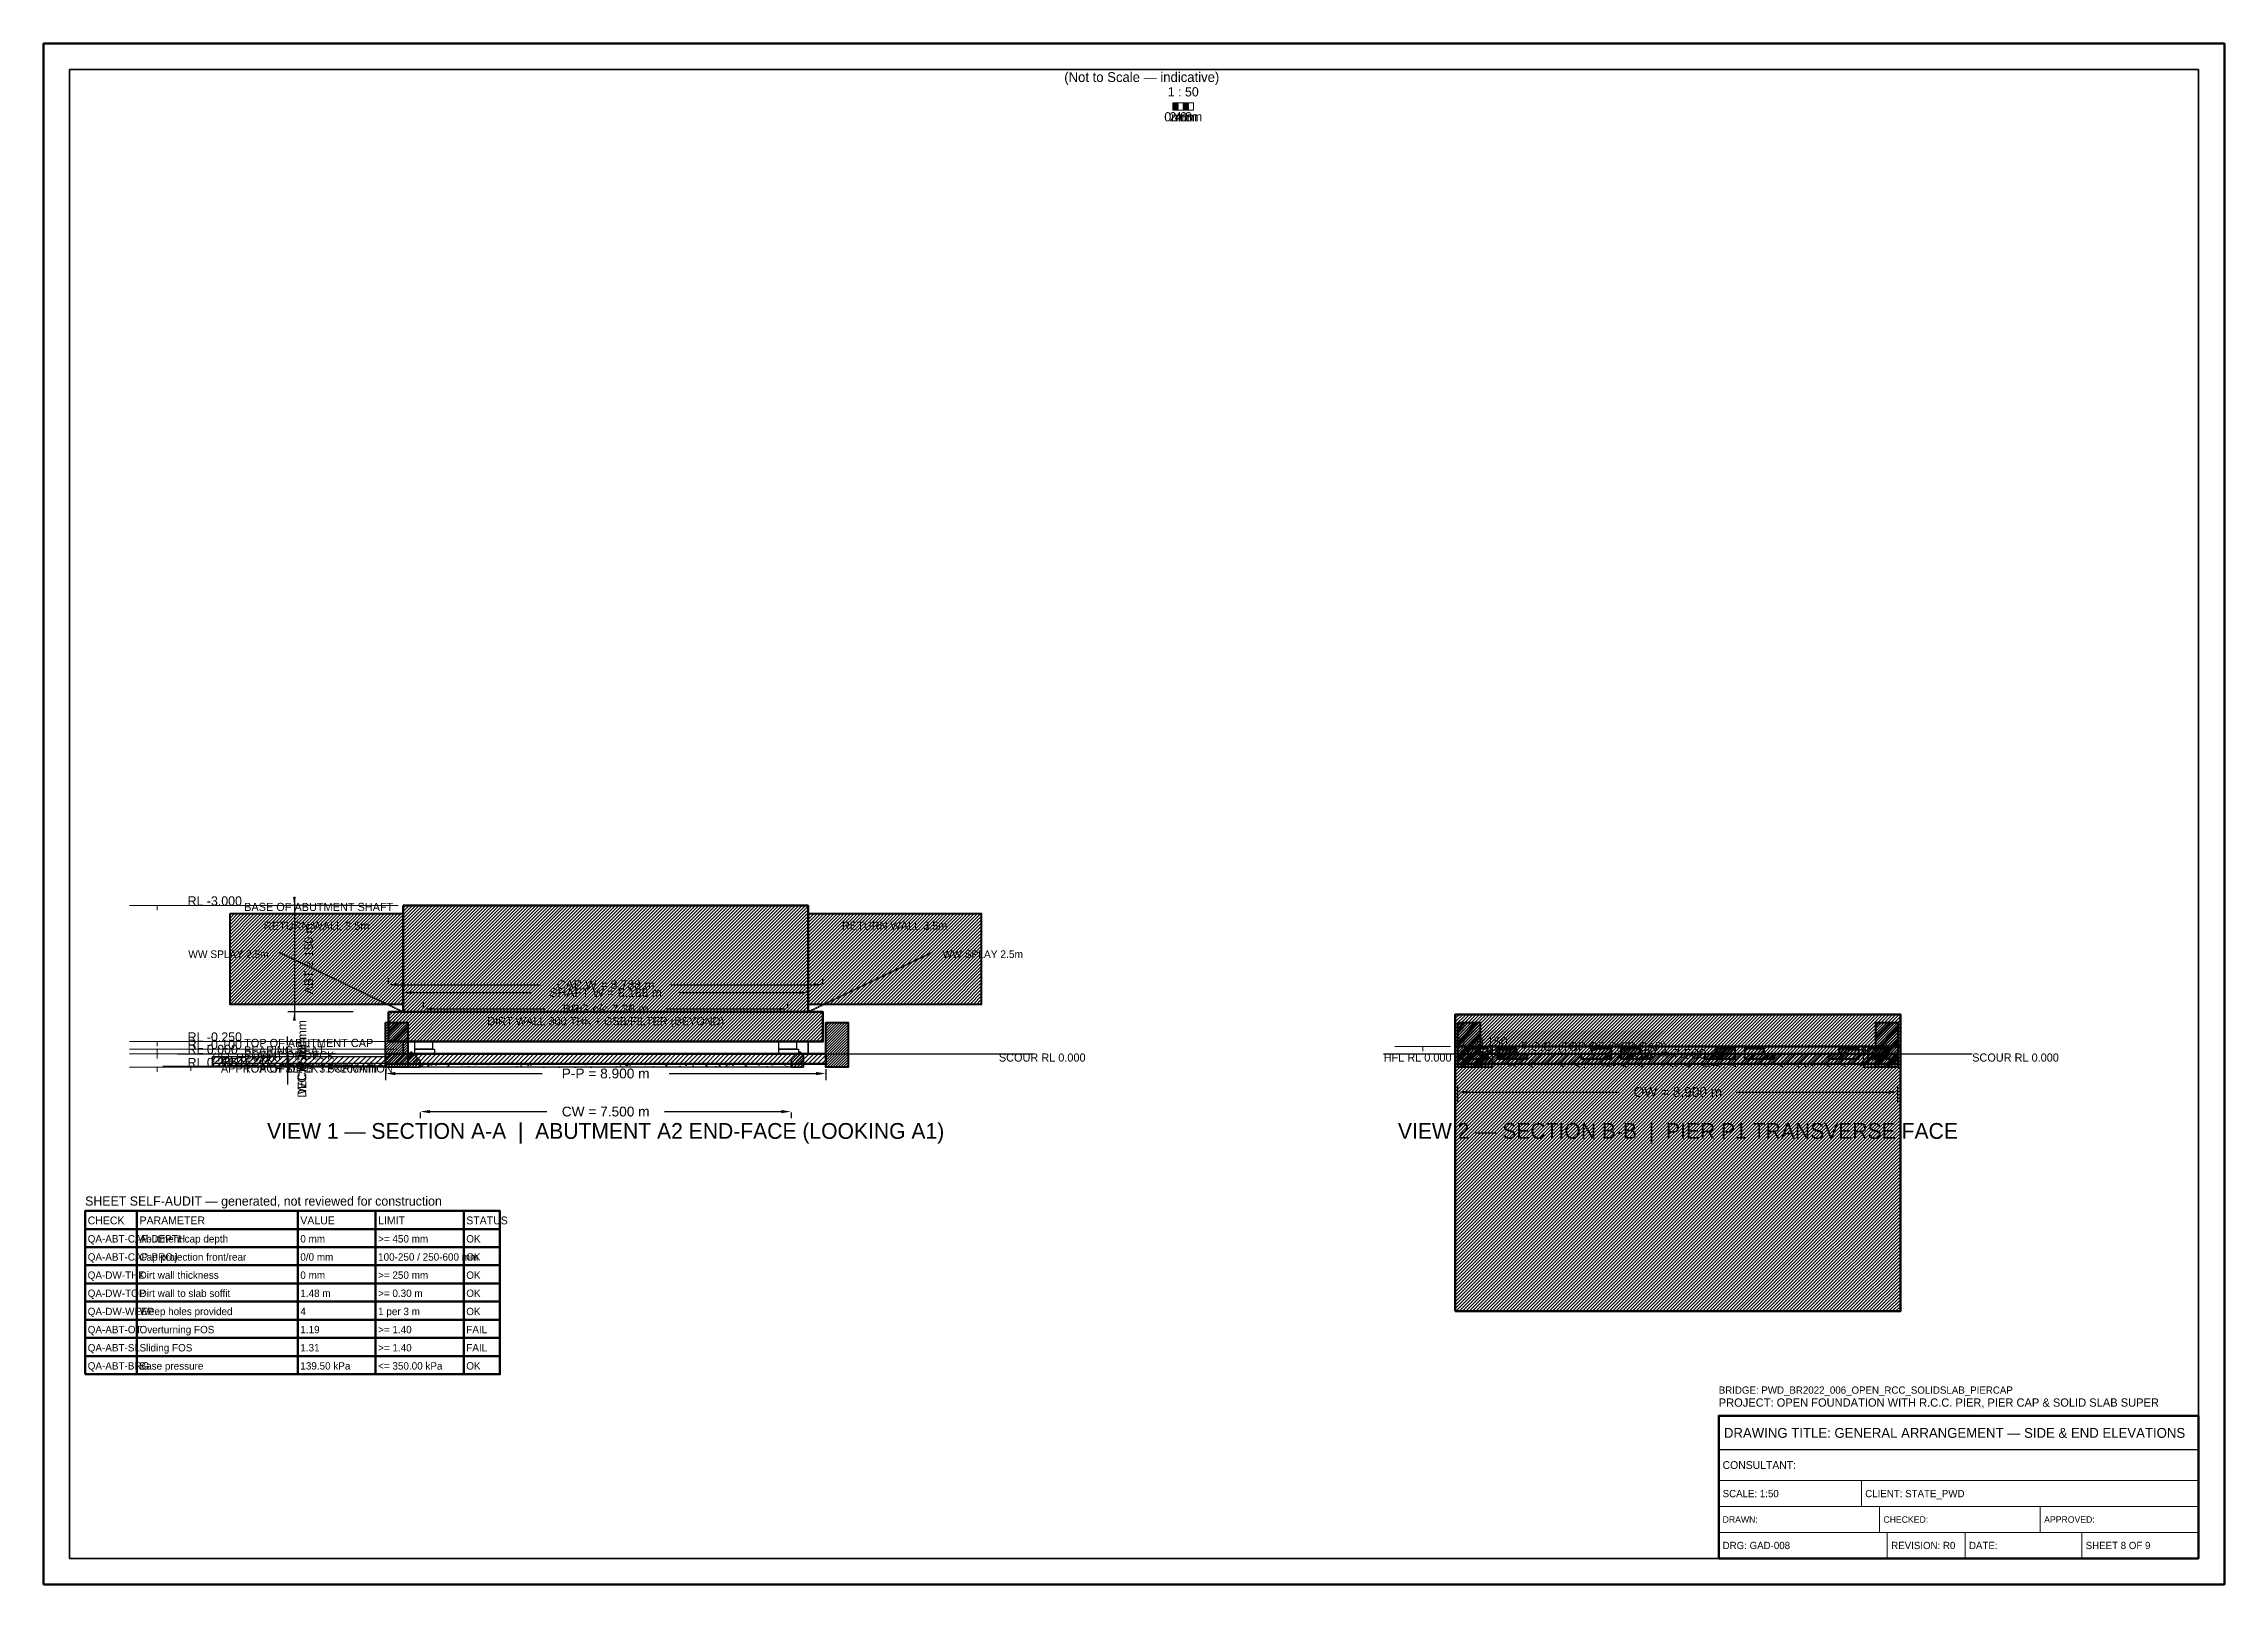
# Model space of a CAD drawing. Header units: metres. Extents: x 0 to 841, y 0 to 594.
import ezdxf
from ezdxf.enums import TextEntityAlignment as Align

# ---------------------------------------------------------------- set-up
doc = ezdxf.new("R2010")
doc.units = ezdxf.units.M
for name, pattern in [('DASHED', [0.5, 0.375, -0.125]), ('DASHED2', [0.25, 0.1875, -0.0625]), ('HIDDEN', [0.25, 0.1875, -0.0625])]:
    doc.linetypes.add(name, pattern=pattern)
for name, color, linetype, lineweight in [('BORDER-INNER', 7, 'Continuous', 35), ('BORDER-OUTER', 7, 'Continuous', 70), ('CIVIL-HFL', 5, 'DASHED', 25), ('CIVIL-ROAD', 7, 'Continuous', 25), ('CIVIL-SCOUR', 1, 'DASHED2', 18), ('DIM-LEVEL', 3, 'Continuous', 18), ('DIM-LINEAR', 3, 'Continuous', 18), ('STRUC-HATCHING', 8, 'Continuous', 18), ('STRUC-HIDDEN', 8, 'HIDDEN', 25), ('SUB-ABUT', 3, 'Continuous', 35), ('SUB-BEARING', 5, 'Continuous', 25), ('SUB-DIRT-WALL', 3, 'Continuous', 35), ('SUB-PIER', 2, 'Continuous', 35), ('SUPER-DECK', 2, 'Continuous', 50), ('SUPER-GIRDER', 1, 'Continuous', 35), ('SUPER-KERB', 7, 'Continuous', 25), ('SUPER-PARAPET', 2, 'Continuous', 35), ('SUPER-WEARING', 8, 'Continuous', 25), ('SYM-SCALE', 7, 'Continuous', 13), ('TEXT-GENERAL', 7, 'Continuous', 18), ('TEXT-HEADER', 7, 'Continuous', 25), ('TEXT-LEVEL', 5, 'Continuous', 18), ('TEXT-SPEC', 7, 'Continuous', 13), ('TEXT-TITLE', 7, 'Continuous', 25), ('TITLEBLK-BOX', 7, 'Continuous', 50), ('TITLEBLK-TEXT', 7, 'Continuous', 18)]:
    doc.layers.add(name, color=color, linetype=linetype, lineweight=lineweight)
doc.styles.add('BRIDGE_STD', font='Arial.ttf')
doc.dimstyles.new('pmb100', dxfattribs={"dimtxt": 2.5, "dimasz": 0.9375, "dimexe": 2.5, "dimexo": 2.5, "dimtad": 0, "dimtih": 1, "dimdec": 0, "dimtxsty": 'BRIDGE_STD', "dimcen": 2.5, "dimazin": 3, "dimtfac": 1, "dimtmove": 0, "dimatfit": 3})

msp = doc.modelspace()

# ---------------------------------------------------------------- hatches: boundary and pattern name
at = {"layer": 'STRUC-HATCHING'}
h = msp.add_hatch(dxfattribs=at)
h.set_pattern_fill('ANSI31', scale=0.286089)
h.paths.add_polyline_path([(138.67, 261.7), (294.83, 261.7), (294.83, 220.69), (138.67, 220.69)])
h = msp.add_hatch(dxfattribs=at)
h.set_pattern_fill('ANSI31', scale=0.286089)
h.paths.add_polyline_path([(71.91, 258.64), (138.67, 258.64), (138.67, 223.55), (71.91, 223.55)])
h = msp.add_hatch(dxfattribs=at)
h.set_pattern_fill('ANSI31', scale=0.286089)
h.paths.add_polyline_path([(294.83, 258.64), (361.59, 258.64), (361.59, 223.55), (294.83, 223.55)])
h = msp.add_hatch(dxfattribs=at)
h.set_pattern_fill('ANSI31', scale=0.286089)
h.paths.add_polyline_path([(132.94, 220.69), (300.56, 220.69), (300.56, 209.25), (132.94, 209.25)])
h = msp.add_hatch(dxfattribs=at)
h.set_pattern_fill('ANSI31', scale=0.286089)
h.paths.add_polyline_path([(544.42, 219.74), (716.08, 219.74), (716.08, 207.34), (544.42, 207.34)])
h = msp.add_hatch(dxfattribs=at)
h.set_pattern_fill('ANSI31', scale=0.286089)
h.paths.add_polyline_path([(544.42, 105.3), (716.08, 105.3), (716.08, 219.74), (544.42, 219.74)])
h = msp.add_hatch(dxfattribs=at)
h.set_pattern_fill('ANSI31', scale=0.228871)
h.paths.add_polyline_path([(131.88, 216.59), (140.46, 216.59), (140.46, 199.42), (131.88, 199.42)])
h = msp.add_hatch(dxfattribs=at)
h.set_pattern_fill('ANSI31', scale=0.228871)
h.paths.add_polyline_path([(301.62, 216.59), (310.21, 216.59), (310.21, 199.42), (301.62, 199.42)])
h = msp.add_hatch(dxfattribs=at)
h.set_pattern_fill('ANSI31', scale=0.228871)
h.paths.add_polyline_path([(545.38, 216.59), (553.96, 216.59), (553.96, 199.42), (545.38, 199.42)])
h = msp.add_hatch(dxfattribs=at)
h.set_pattern_fill('ANSI31', scale=0.2288713)
h.paths.add_polyline_path([(706.54, 216.59), (715.12, 216.59), (715.12, 199.42), (706.54, 199.42)])
h = msp.add_hatch(dxfattribs=at)
h.set_pattern_fill('ANSI31', scale=0.476815)
h.paths.add_polyline_path([(65.12, 203.57), (131.88, 203.57), (131.88, 199.76), (65.12, 199.76)])
h = msp.add_hatch(dxfattribs=at)
h.set_pattern_fill('ANSI31', scale=0.381452)
h.paths.add_polyline_path([(131.88, 204.48), (301.62, 204.48), (301.62, 200.66), (131.88, 200.66)])
h = msp.add_hatch(dxfattribs=at)
h.set_pattern_fill('ANSI31', scale=0.267016)
h.paths.add_polyline_path([(145.23, 199.42), (140.46, 199.42), (140.46, 203.62), (141.89, 205.3), (145.23, 201.94)])
h = msp.add_hatch(dxfattribs=at)
h.set_pattern_fill('ANSI31', scale=0.267016)
h.paths.add_polyline_path([(288.27, 199.42), (293.04, 199.42), (293.04, 203.62), (291.61, 205.3), (288.27, 201.94)])
h = msp.add_hatch(dxfattribs=at)
h.set_pattern_fill('ANSI31', scale=0.305162)
h.paths.add_polyline_path([(545.38, 204.48), (572.08, 204.48), (572.08, 202.42), (560.63, 202.42), (560.63, 206.54), (568.07, 206.54), (568.07, 204.48), (549.38, 204.48), (549.38, 206.54), (556.82, 206.54), (556.82, 202.42), (545.38, 202.42)])
h = msp.add_hatch(dxfattribs=at)
h.set_pattern_fill('ANSI31', scale=0.381452)
h.paths.add_polyline_path([(545.38, 204.48), (715.12, 204.48), (715.12, 200.66), (545.38, 200.66)])
h = msp.add_hatch(dxfattribs=at)
h.set_pattern_fill('ANSI31', scale=0.2670165)
h.paths.add_polyline_path([(558.73, 199.42), (553.96, 199.42), (553.96, 203.62), (555.39, 205.3), (558.73, 201.94)])
h = msp.add_hatch(dxfattribs=at)
h.set_pattern_fill('ANSI31', scale=0.305162)
h.paths.add_polyline_path([(593.06, 204.48), (619.76, 204.48), (619.76, 202.42), (608.32, 202.42), (608.32, 206.54), (615.75, 206.54), (615.75, 204.48), (597.06, 204.48), (597.06, 206.54), (604.5, 206.54), (604.5, 202.42), (593.06, 202.42)])
h = msp.add_hatch(dxfattribs=at)
h.set_pattern_fill('ANSI31', scale=0.305162)
h.paths.add_polyline_path([(640.74, 204.48), (667.44, 204.48), (667.44, 202.42), (656, 202.42), (656, 206.54), (663.44, 206.54), (663.44, 204.48), (644.75, 204.48), (644.75, 206.54), (652.18, 206.54), (652.18, 202.42), (640.74, 202.42)])
h = msp.add_hatch(dxfattribs=at)
h.set_pattern_fill('ANSI31', scale=0.305162)
h.paths.add_polyline_path([(688.42, 204.48), (715.12, 204.48), (715.12, 202.42), (703.68, 202.42), (703.68, 206.54), (711.12, 206.54), (711.12, 204.48), (692.43, 204.48), (692.43, 206.54), (699.87, 206.54), (699.87, 202.42), (688.42, 202.42)])
h = msp.add_hatch(dxfattribs=at)
h.set_pattern_fill('ANSI31', scale=0.2670165)
h.paths.add_polyline_path([(701.77, 199.42), (706.54, 199.42), (706.54, 203.62), (705.11, 205.3), (701.77, 201.94)])
at = {"layer": 'SUPER-WEARING'}
h = msp.add_hatch(dxfattribs=at)
h.set_pattern_fill('AR-SAND', scale=0.0762904)
h.paths.add_polyline_path([(65.12, 201), (131.88, 201), (131.88, 199.76), (65.12, 199.76)])
h = msp.add_hatch(dxfattribs=at)
h.set_pattern_fill('AR-SAND', scale=0.0762904)
h.paths.add_polyline_path([(145.23, 200.66), (288.27, 200.66), (288.27, 199.42), (145.23, 199.42)])
h = msp.add_hatch(dxfattribs=at)
h.set_pattern_fill('AR-SAND', scale=0.0762904)
h.paths.add_polyline_path([(558.73, 200.66), (701.77, 200.66), (701.77, 199.42), (558.73, 199.42)])
at = {"layer": 'SYM-SCALE'}
h = msp.add_hatch(dxfattribs=at)
h.set_pattern_fill('SOLID')
h.paths.add_polyline_path([(435.5, 568.29), (437.5, 568.29), (437.5, 571.15), (435.5, 571.15)])
h = msp.add_hatch(dxfattribs=at)
h.set_pattern_fill('SOLID')
h.paths.add_polyline_path([(439.5, 568.29), (441.5, 568.29), (441.5, 571.15), (439.5, 571.15)])

# ---------------------------------------------------------------- linework, layer by layer
at = {"layer": 'BORDER-INNER'}
msp.add_lwpolyline([(10, 10), (831, 10), (831, 584), (10, 584), (10, 10)], dxfattribs=at)
at = {"layer": 'BORDER-OUTER'}
msp.add_lwpolyline([(0, 0), (841, 0), (841, 594), (0, 594), (0, 0)], dxfattribs=at)
at = {"layer": 'CIVIL-HFL', "color": 5, "linetype": 'DASHED'}
for p, q in [((51.77, 204.48), (381.73, 204.48)), ((516.77, 204.48), (743.73, 204.48))]:
    msp.add_line(p, q, dxfattribs=at)
at = {"layer": 'CIVIL-ROAD', "lineweight": 25}
msp.add_lwpolyline([(65.12, 203.57), (131.88, 203.57), (131.88, 199.76), (65.12, 199.76), (65.12, 203.57)], dxfattribs=at)
at = {"layer": 'CIVIL-SCOUR', "color": 1, "linetype": 'DASHED2'}
for p, q in [((51.77, 204.48), (381.73, 204.48)), ((516.77, 204.48), (743.73, 204.48))]:
    msp.add_line(p, q, dxfattribs=at)
at = {"layer": 'DIM-LEVEL'}
for p, q in [((33.06, 261.7), (54.46, 261.7)), ((43.76, 261.7), (43.76, 259.91)), ((33.06, 209.25), (54.46, 209.25)), ((33.06, 206.38), (54.46, 206.38)), ((33.06, 204.48), (54.46, 204.48)), ((43.76, 209.25), (43.76, 207.46)), ((43.76, 206.38), (43.76, 204.6)), ((43.76, 204.48), (43.76, 202.69)), ((521.14, 207.34), (542.54, 207.34)), ((531.84, 207.34), (531.84, 205.56)), ((33.06, 199.42), (54.46, 199.42)), ((43.76, 199.42), (43.76, 197.64)), ((46.03, 199.76), (67.43, 199.76)), ((56.73, 199.76), (56.73, 197.97))]:
    msp.add_line(p, q, dxfattribs=at)
at = {"layer": 'DIM-LEVEL', "color": 5}
for p, q in [((43.76, 261.7), (136.76, 261.7)), ((43.76, 209.25), (136.76, 209.25)), ((43.76, 206.38), (136.76, 206.38)), ((43.76, 204.48), (136.76, 204.48)), ((43.76, 199.42), (136.76, 199.42))]:
    msp.add_line(p, q, dxfattribs=at)
at = {"layer": 'STRUC-HIDDEN', "color": 8, "linetype": 'HIDDEN'}
msp.add_line((121.39, 204.48), (312.11, 204.48), dxfattribs=at)
at = {"layer": 'SUB-ABUT', "color": 3, "linetype": 'DASHED'}
for p, q in [((138.67, 220.69), (90.99, 243.58)), ((294.83, 220.69), (342.51, 243.58))]:
    msp.add_line(p, q, dxfattribs=at)
at = {"layer": 'SUB-ABUT', "lineweight": 50}
for points in [[(138.67, 261.7), (294.83, 261.7), (294.83, 220.69), (138.67, 220.69), (138.67, 261.7)], [(132.94, 220.69), (300.56, 220.69), (300.56, 209.25), (132.94, 209.25), (132.94, 220.69)]]:
    msp.add_lwpolyline(points, dxfattribs=at)
at = {"layer": 'SUB-ABUT', "lineweight": 40}
for points in [[(71.91, 258.64), (138.67, 258.64), (138.67, 223.55), (71.91, 223.55), (71.91, 258.64)], [(294.83, 258.64), (361.59, 258.64), (361.59, 223.55), (294.83, 223.55), (294.83, 258.64)]]:
    msp.add_lwpolyline(points, dxfattribs=at)
at = {"layer": 'SUB-ABUT', "lineweight": 30}
for points in [[(143.13, 209.25), (150, 209.25), (150, 206.38), (143.13, 206.38), (143.13, 209.25)], [(283.5, 209.25), (290.37, 209.25), (290.37, 206.38), (283.5, 206.38), (283.5, 209.25)]]:
    msp.add_lwpolyline(points, dxfattribs=at)
at = {"layer": 'SUB-BEARING', "lineweight": 30}
for points in [[(143.13, 206.38), (150.76, 206.38), (150.76, 204.48), (143.13, 204.48), (143.13, 206.38)], [(283.5, 206.38), (291.13, 206.38), (291.13, 204.48), (283.5, 204.48), (283.5, 206.38)], [(557.77, 206.05), (565.4, 206.05), (565.4, 204.48), (557.77, 204.48), (557.77, 206.05)], [(695.1, 206.05), (702.73, 206.05), (702.73, 204.48), (695.1, 204.48), (695.1, 206.05)]]:
    msp.add_lwpolyline(points, dxfattribs=at)
at = {"layer": 'SUB-DIRT-WALL', "lineweight": 35}
msp.add_lwpolyline([(138.67, 204.48), (294.83, 204.48), (294.83, 209.25), (138.67, 209.25), (138.67, 204.48)], dxfattribs=at)
at = {"layer": 'SUB-PIER', "lineweight": 50}
for points in [[(544.42, 219.74), (716.08, 219.74), (716.08, 207.34), (544.42, 207.34), (544.42, 219.74)], [(544.42, 105.3), (716.08, 105.3), (716.08, 219.74), (544.42, 219.74), (544.42, 105.3)]]:
    msp.add_lwpolyline(points, dxfattribs=at)
at = {"layer": 'SUB-PIER', "lineweight": 30}
msp.add_lwpolyline([(558.16, 207.34), (702.34, 207.34), (702.34, 204.48), (558.16, 204.48), (558.16, 207.34)], dxfattribs=at)
at = {"layer": 'SUPER-DECK', "lineweight": 50}
for points in [[(131.88, 204.48), (301.62, 204.48), (301.62, 200.66), (131.88, 200.66), (131.88, 204.48)], [(545.38, 204.48), (715.12, 204.48), (715.12, 200.66), (545.38, 200.66), (545.38, 204.48)]]:
    msp.add_lwpolyline(points, dxfattribs=at)
at = {"layer": 'SUPER-GIRDER', "lineweight": 40}
for points in [[(545.38, 204.48), (572.08, 204.48), (572.08, 202.42), (560.63, 202.42), (560.63, 206.54), (568.07, 206.54), (568.07, 204.48), (549.38, 204.48), (549.38, 206.54), (556.82, 206.54), (556.82, 202.42), (545.38, 202.42), (545.38, 204.48)], [(593.06, 204.48), (619.76, 204.48), (619.76, 202.42), (608.32, 202.42), (608.32, 206.54), (615.75, 206.54), (615.75, 204.48), (597.06, 204.48), (597.06, 206.54), (604.5, 206.54), (604.5, 202.42), (593.06, 202.42), (593.06, 204.48)], [(640.74, 204.48), (667.44, 204.48), (667.44, 202.42), (656, 202.42), (656, 206.54), (663.44, 206.54), (663.44, 204.48), (644.75, 204.48), (644.75, 206.54), (652.18, 206.54), (652.18, 202.42), (640.74, 202.42), (640.74, 204.48)], [(688.42, 204.48), (715.12, 204.48), (715.12, 202.42), (703.68, 202.42), (703.68, 206.54), (711.12, 206.54), (711.12, 204.48), (692.43, 204.48), (692.43, 206.54), (699.87, 206.54), (699.87, 202.42), (688.42, 202.42), (688.42, 204.48)]]:
    msp.add_lwpolyline(points, dxfattribs=at)
at = {"layer": 'SUPER-KERB', "lineweight": 35}
for points in [[(145.23, 199.42), (140.46, 199.42), (140.46, 203.62), (141.89, 205.3), (145.23, 201.94), (145.23, 199.42)], [(288.27, 199.42), (293.04, 199.42), (293.04, 203.62), (291.61, 205.3), (288.27, 201.94), (288.27, 199.42)], [(558.73, 199.42), (553.96, 199.42), (553.96, 203.62), (555.39, 205.3), (558.73, 201.94), (558.73, 199.42)], [(701.77, 199.42), (706.54, 199.42), (706.54, 203.62), (705.11, 205.3), (701.77, 201.94), (701.77, 199.42)]]:
    msp.add_lwpolyline(points, dxfattribs=at)
at = {"layer": 'SUPER-PARAPET', "lineweight": 40}
for points in [[(131.88, 216.59), (140.46, 216.59), (140.46, 199.42), (131.88, 199.42), (131.88, 216.59)], [(301.62, 216.59), (310.21, 216.59), (310.21, 199.42), (301.62, 199.42), (301.62, 216.59)], [(545.38, 216.59), (553.96, 216.59), (553.96, 199.42), (545.38, 199.42), (545.38, 216.59)], [(706.54, 216.59), (715.12, 216.59), (715.12, 199.42), (706.54, 199.42), (706.54, 216.59)]]:
    msp.add_lwpolyline(points, dxfattribs=at)
at = {"layer": 'SUPER-WEARING'}
for points in [[(65.12, 201), (131.88, 201), (131.88, 199.76), (65.12, 199.76), (65.12, 201)], [(145.23, 200.66), (288.27, 200.66), (288.27, 199.42), (145.23, 199.42), (145.23, 200.66)]]:
    msp.add_lwpolyline(points, dxfattribs=at)
at = {"layer": 'SYM-SCALE'}
msp.add_lwpolyline([(435.5, 568.29), (443.5, 568.29), (443.5, 571.15), (435.5, 571.15), (435.5, 568.29)], dxfattribs=at)
at = {"layer": 'TITLEBLK-BOX'}
for points in [[(16, 137), (36, 137), (36, 144), (16, 144), (16, 137)], [(36, 137), (98, 137), (98, 144), (36, 144), (36, 137)], [(98, 137), (128, 137), (128, 144), (98, 144), (98, 137)], [(128, 137), (162, 137), (162, 144), (128, 144), (128, 137)], [(162, 137), (176, 137), (176, 144), (162, 144), (162, 137)], [(16, 130), (36, 130), (36, 137), (16, 137), (16, 130)], [(36, 130), (98, 130), (98, 137), (36, 137), (36, 130)], [(98, 130), (128, 130), (128, 137), (98, 137), (98, 130)], [(128, 130), (162, 130), (162, 137), (128, 137), (128, 130)], [(162, 130), (176, 130), (176, 137), (162, 137), (162, 130)], [(16, 123), (36, 123), (36, 130), (16, 130), (16, 123)], [(36, 123), (98, 123), (98, 130), (36, 130), (36, 123)], [(98, 123), (128, 123), (128, 130), (98, 130), (98, 123)], [(128, 123), (162, 123), (162, 130), (128, 130), (128, 123)], [(162, 123), (176, 123), (176, 130), (162, 130), (162, 123)], [(16, 116), (36, 116), (36, 123), (16, 123), (16, 116)], [(36, 116), (98, 116), (98, 123), (36, 123), (36, 116)], [(98, 116), (128, 116), (128, 123), (98, 123), (98, 116)], [(128, 116), (162, 116), (162, 123), (128, 123), (128, 116)], [(162, 116), (176, 116), (176, 123), (162, 123), (162, 116)], [(16, 109), (36, 109), (36, 116), (16, 116), (16, 109)], [(36, 109), (98, 109), (98, 116), (36, 116), (36, 109)], [(98, 109), (128, 109), (128, 116), (98, 116), (98, 109)], [(128, 109), (162, 109), (162, 116), (128, 116), (128, 109)], [(162, 109), (176, 109), (176, 116), (162, 116), (162, 109)], [(16, 102), (36, 102), (36, 109), (16, 109), (16, 102)], [(16, 95), (36, 95), (36, 102), (16, 102), (16, 95)], [(36, 102), (98, 102), (98, 109), (36, 109), (36, 102)], [(36, 95), (98, 95), (98, 102), (36, 102), (36, 95)], [(98, 102), (128, 102), (128, 109), (98, 109), (98, 102)], [(98, 95), (128, 95), (128, 102), (98, 102), (98, 95)], [(128, 102), (162, 102), (162, 109), (128, 109), (128, 102)], [(128, 95), (162, 95), (162, 102), (128, 102), (128, 95)], [(162, 102), (176, 102), (176, 109), (162, 109), (162, 102)], [(162, 95), (176, 95), (176, 102), (162, 102), (162, 95)], [(16, 88), (36, 88), (36, 95), (16, 95), (16, 88)], [(36, 88), (98, 88), (98, 95), (36, 95), (36, 88)], [(98, 88), (128, 88), (128, 95), (98, 95), (98, 88)], [(128, 88), (162, 88), (162, 95), (128, 95), (128, 88)], [(162, 88), (176, 88), (176, 95), (162, 95), (162, 88)], [(16, 81), (36, 81), (36, 88), (16, 88), (16, 81)], [(36, 81), (98, 81), (98, 88), (36, 88), (36, 81)], [(98, 81), (128, 81), (128, 88), (98, 88), (98, 81)], [(128, 81), (162, 81), (162, 88), (128, 88), (128, 81)], [(162, 81), (176, 81), (176, 88), (162, 88), (162, 81)]]:
    msp.add_lwpolyline(points, dxfattribs=at)
at = {"layer": 'TITLEBLK-BOX', "lineweight": 50}
msp.add_lwpolyline([(646, 10), (831, 10), (831, 65), (646, 65), (646, 10)], dxfattribs=at)
at = {"layer": 'TITLEBLK-BOX', "lineweight": 30}
msp.add_lwpolyline([(646, 52), (831, 52), (831, 65), (646, 65), (646, 52)], dxfattribs=at)
at = {"layer": 'TITLEBLK-BOX', "lineweight": 18}
for points in [[(646, 40), (831, 40), (831, 52), (646, 52), (646, 40)], [(646, 30), (701, 30), (701, 40), (646, 40), (646, 30)], [(701, 30), (831, 30), (831, 40), (701, 40), (701, 30)], [(646, 20), (708, 20), (708, 30), (646, 30), (646, 20)], [(708, 20), (770, 20), (770, 30), (708, 30), (708, 20)], [(770, 20), (831, 20), (831, 30), (770, 30), (770, 20)], [(646, 10), (711, 10), (711, 20), (646, 20), (646, 10)], [(711, 10), (741, 10), (741, 20), (711, 20), (711, 10)], [(741, 10), (786, 10), (786, 20), (741, 20), (741, 10)], [(786, 10), (831, 10), (831, 20), (786, 20), (786, 10)]]:
    msp.add_lwpolyline(points, dxfattribs=at)

# ---------------------------------------------------------------- texts
at = {"layer": 'CIVIL-HFL', "color": 5}
for p in [(65.12, 201.54), (516.77, 201.54)]:
    msp.add_text('HFL RL 0.000', height=3.147, dxfattribs=at).set_placement(p)
at = {"layer": 'CIVIL-SCOUR', "color": 1}
for p in [(368.38, 201.54), (743.73, 201.54)]:
    msp.add_text('SCOUR RL 0.000', height=3.147, dxfattribs=at).set_placement(p)
at = {"layer": 'TEXT-GENERAL'}
for s, height, p in [('1 : 50', 3.567, (439.5, 573.64)), ('0m', 3.567, (435.5, 564.01)), ('2m', 3.567, (437.5, 564.01)), ('4m', 3.567, (439.5, 564.01)), ('6m', 3.567, (441.5, 564.01)), ('8m', 3.567, (443.5, 564.01)), ('APPROACH SLAB  3.5×200mm', 3.147, (98.5, 197.28))]:
    msp.add_text(s, height=height, dxfattribs=at).set_placement(p, align=Align.CENTER)
at = {"layer": 'TEXT-GENERAL', "color": 3}
for p in [(105.29, 252.35), (328.21, 252.35)]:
    msp.add_text('RETURN WALL 3.5m', height=3.147, dxfattribs=at).set_placement(p, align=Align.CENTER)
at = {"layer": 'TEXT-HEADER'}
for s, height, p in [('T.O.C. (TOP OF PIER CAP)', 3.3568, (569.6, 205.66)), ('SHEET SELF-AUDIT — generated, not reviewed for construction', 3.5666, (16, 146)), ('CHECK', 3.032, (17, 138.8)), ('PARAMETER', 3.032, (37, 138.8)), ('VALUE', 3.032, (99, 138.8)), ('LIMIT', 3.032, (129, 138.8)), ('STATUS', 3.032, (163, 138.8))]:
    msp.add_text(s, height=height, dxfattribs=at).set_placement(p)
for s, p in [('VIEW 1 — SECTION A-A  |  ABUTMENT A2 END-FACE (LOOKING A1)', (216.75, 171.77)), ('VIEW 2 — SECTION B-B  |  PIER P1 TRANSVERSE FACE', (630.25, 171.77))]:
    msp.add_text(s, height=6.0842, dxfattribs=at).set_placement(p, align=Align.CENTER)
at = {"layer": 'TEXT-LEVEL'}
for s, height, p in [('RL -3.000', 3.567, (55.53, 261.7)), ('BASE OF ABUTMENT SHAFT', 3.147, (77.33, 259.6)), ('RL -0.250', 3.567, (55.53, 209.25)), ('TOP OF ABUTMENT CAP', 3.147, (77.33, 207.15)), ('RL -0.150', 3.567, (543.61, 207.34)), ('RL -0.100', 3.567, (55.53, 206.38)), ('RL 0.000', 3.567, (55.53, 204.48)), ('RL 0.265', 3.567, (55.53, 199.42)), ('RL 0.247', 3.567, (68.5, 199.76)), ('SOFFIT OF DECK', 3.147, (77.33, 202.38)), ('BEARING SEAT', 3.147, (77.33, 204.29)), ('TOP OF DECK / FORMATION', 3.147, (77.33, 197.33))]:
    msp.add_text(s, height=height, dxfattribs=at).set_placement(p)
at = {"layer": 'TEXT-SPEC', "color": 8}
msp.add_text('(Not to Scale — indicative)', height=3.7764, dxfattribs=at).set_placement((423.5, 579.22), align=Align.CENTER)
at = {"layer": 'TEXT-SPEC', "color": 3}
msp.add_text('WW SPLAY 2.5m', height=2.9372, dxfattribs=at).set_placement((86.79, 241.48), align=Align.RIGHT)
for s, height, p in [('WW SPLAY 2.5m', 2.9372, (346.71, 241.48)), ('QA-ABT-CAP-DEPTH', 2.8533, (17, 131.8)), ('Abutment cap depth', 2.8533, (37, 131.8)), ('0 mm', 2.853, (99, 131.8)), ('>= 450 mm', 2.853, (129, 131.8)), ('OK', 2.853, (163, 131.8)), ('QA-ABT-CAP-PROJ', 2.8533, (17, 124.8)), ('Cap projection front/rear', 2.8533, (37, 124.8)), ('0/0 mm', 2.853, (99, 124.8)), ('100-250 / 250-600 mm', 2.8533, (129, 124.8)), ('OK', 2.853, (163, 124.8)), ('QA-DW-THK', 2.853, (17, 117.8)), ('Dirt wall thickness', 2.8533, (37, 117.8)), ('0 mm', 2.853, (99, 117.8)), ('>= 250 mm', 2.853, (129, 117.8)), ('OK', 2.853, (163, 117.8)), ('QA-DW-TOP', 2.853, (17, 110.8)), ('Dirt wall to slab soffit', 2.8533, (37, 110.8)), ('1.48 m', 2.853, (99, 110.8)), ('>= 0.30 m', 2.853, (129, 110.8)), ('OK', 2.853, (163, 110.8)), ('QA-DW-WEEP', 2.853, (17, 103.8)), ('Weep holes provided', 2.8533, (37, 103.8)), ('4', 2.85, (99, 103.8)), ('1 per 3 m', 2.853, (129, 103.8)), ('OK', 2.853, (163, 103.8)), ('QA-ABT-BRG', 2.853, (17, 82.8)), ('Base pressure', 2.8533, (37, 82.8)), ('139.50 kPa', 2.853, (99, 82.8)), ('<= 350.00 kPa', 2.8533, (129, 82.8)), ('OK', 2.853, (163, 82.8))]:
    msp.add_text(s, height=height, dxfattribs=at).set_placement(p)
msp.add_text('DIRT WALL 300 THK + GSB/FILTER (BEYOND)', height=3.147, dxfattribs=at).set_placement((216.75, 215.54), align=Align.CENTER)
at = {"layer": 'TEXT-SPEC', "color": 1}
for s, height, p in [('QA-ABT-OT', 2.853, (17, 96.8)), ('QA-ABT-SL', 2.853, (17, 89.8)), ('Sliding FOS', 2.8533, (37, 89.8)), ('Overturning FOS', 2.8533, (37, 96.8)), ('1.19', 2.853, (99, 96.8)), ('1.31', 2.853, (99, 89.8)), ('>= 1.40', 2.853, (129, 96.8)), ('>= 1.40', 2.853, (129, 89.8)), ('FAIL', 2.853, (163, 96.8)), ('FAIL', 2.853, (163, 89.8))]:
    msp.add_text(s, height=height, dxfattribs=at).set_placement(p)
at = {"layer": 'TEXT-TITLE'}
for s, height, p in [('PROJECT: OPEN FOUNDATION WITH R.C.C. PIER, PIER CAP & SOLID SLAB SUPER', 3.2, (646, 68.5)), ('DRAWING TITLE: GENERAL ARRANGEMENT — SIDE & END ELEVATIONS', 3.8, (648, 56.5))]:
    msp.add_text(s, height=height, dxfattribs=at).set_placement(p)
at = {"layer": 'TITLEBLK-TEXT'}
for s, height, p in [('BRIDGE: PWD_BR2022_006_OPEN_RCC_SOLIDSLAB_PIERCAP', 2.8, (646, 73.5)), ('CONSULTANT: ', 3, (647.5, 44.5)), ('SCALE: 1:50', 2.8, (647.5, 33.6)), ('CLIENT: STATE_PWD', 2.8, (702.5, 33.6)), ('DRAWN: ', 2.5, (647.5, 23.75)), ('CHECKED: ', 2.5, (709.5, 23.75)), ('APPROVED: ', 2.5, (771.5, 23.75)), ('DRG: GAD-008', 2.8, (647.5, 13.6)), ('REVISION: R0', 2.8, (712.5, 13.6)), ('DATE: ', 2.8, (742.5, 13.6)), ('SHEET 8 OF 9', 2.8, (787.5, 13.6))]:
    msp.add_text(s, height=height, dxfattribs=at).set_placement(p)

# ---------------------------------------------------------------- dimensions: what is measured, and where the dimension line sits
at = {"layer": 'DIM-LINEAR'}
for base, p1, p2, text in [((96.71, 261.7), (121.88, 261.7), (121.88, 220.69), 'ABT 2.150 m'), ((94.11, 204.48), (115.09, 204.48), (115.09, 200.66), 'DECK 200mm'), ((94.11, 200.66), (115.09, 200.66), (115.09, 199.42), 'WC 65mm')]:
    msp.add_linear_dim(base=base, p1=p1, p2=p2, angle=90, text=text, dimstyle='pmb100', override={"dimtxt": 3.356778, "dimasz": 3.356778, "dimgap": 1.342711, "dimclrt": 3}, dxfattribs=at).render()
for base, p1, p2, text, override in [((138.67, 228.13), (138.67, 253.3), (294.83, 253.3), 'SHAFT W = 8.188 m', {"dimtxt": 3.356778, "dimasz": 3.356778, "dimgap": 1.342711, "dimclrt": 3}), ((132.94, 231.18), (132.94, 229.08), (300.56, 229.08), 'CAP W = 8.788 m', {"dimtxt": 3.356778, "dimasz": 3.356778, "dimgap": 1.342711, "dimclrt": 3}), ((146.56, 221.83), (146.56, 219.74), (286.94, 219.74), 'BRG c/c 7.36 m', {"dimtxt": 3.356778, "dimasz": 3.356778, "dimgap": 1.342711, "dimclrt": 3}), ((558.73, 204.48), (558.73, 198.18), (701.77, 198.18), 'CW = 7.500 m', {"dimtxt": 3.776376, "dimasz": 3.776376, "dimgap": 1.51055, "dimclrt": 3}), ((131.88, 196.94), (131.88, 201.14), (301.62, 201.14), 'P-P = 8.900 m', {"dimtxt": 3.776376, "dimasz": 3.776376, "dimgap": 1.51055, "dimclrt": 3}), ((145.23, 182.26), (145.23, 184.36), (288.27, 184.36), 'CW = 7.500 m', {"dimtxt": 3.776376, "dimasz": 3.776376, "dimgap": 1.51055, "dimclrt": 3}), ((545.38, 189.79), (545.38, 183.5), (715.12, 183.5), 'OW = 8.900 m', {"dimtxt": 3.776376, "dimasz": 3.776376, "dimgap": 1.51055, "dimclrt": 3})]:
    msp.add_linear_dim(base=base, p1=p1, p2=p2, text=text, dimstyle='pmb100', override=override, dxfattribs=at).render()

doc.saveas('drawing.dxf')
